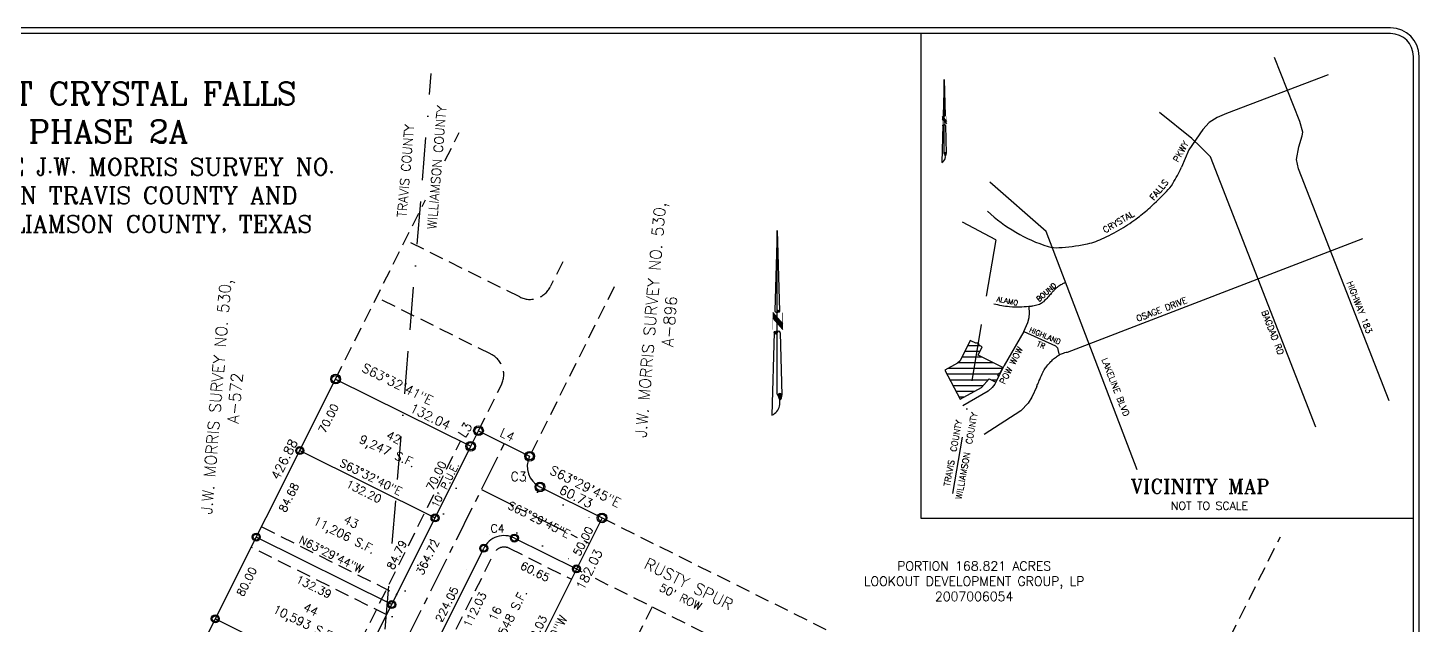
# Model space of a CAD drawing. Extents: x 3071371 to 3075496, y 10166393 to 10168831.
# Drawn here: x 3071980 to 3073197, y 10168225 to 10168748 of the extents above; entities that cross this region are included whole.
import ezdxf
from ezdxf.enums import TextEntityAlignment as Align

# ---------------------------------------------------------------- set-up
doc = ezdxf.new("R2010")
doc.units = 0
doc.header["$LTSCALE"] = 100
doc.header["$MEASUREMENT"] = 0
for name, pattern in [('BORDER', [1.75, 0.5, -0.25, 0.5, -0.25, 0, -0.25]), ('CENTER', [2, 1.25, -0.25, 0.25, -0.25]), ('DOT', [0.25, 0, -0.25]), ('EASE', [0.1875, 0.125, -0.0625])]:
    doc.linetypes.add(name, pattern=pattern)
doc.layers.get('0').update_dxf_attribs({"linetype": 'CONTINUOUS'})
doc.layers.get('DEFPOINTS').update_dxf_attribs({"linetype": 'CONTINUOUS'})
for name, color, linetype in [('ADJOINER', 3, 'EASE'), ('BANDD', 3, 'CONTINUOUS'), ('COUNTYLINE', 10, 'BORDER'), ('EASE', 3, 'EASE'), ('H-1-2-Prop-CL', 32, 'CENTER'), ('LBLS', 3, 'CONTINUOUS'), ('LN', 5, 'CONTINUOUS'), ('LOTLBLS', 3, 'CONTINUOUS'), ('LOTLINES', 6, 'CONTINUOUS'), ('NORTH', 7, 'CONTINUOUS'), ('PARCELLBLS', 3, 'CONTINUOUS'), ('PARCELS', 3, 'CONTINUOUS'), ('PINS', 3, 'CONTINUOUS'), ('SIDEWALK', 3, 'DOT'), ('STREET', 1, 'CONTINUOUS'), ('STREETNAME', 3, 'CONTINUOUS')]:
    doc.layers.add(name, color=color, linetype=linetype)
doc.layers.get('0').freeze()
doc.styles.add('L80', font='simplex.shx', dxfattribs={"height": 7})
doc.styles.add('ROMANC', font='ROMANC.SHX', dxfattribs={"height": 7.5})
doc.styles.add('ROMAND', font='ROMAND.SHX', dxfattribs={"height": 8})
doc.styles.add('ROMANT', font='ROMANT.shx', dxfattribs={"oblique": 25, "height": 15})
doc.dimstyles.get("Standard").update_dxf_attribs({"dimtxt": 0.18, "dimasz": 0.18, "dimexe": 0.18, "dimexo": 0.0625, "dimgap": 0.09, "dimtad": 0, "dimtih": 1, "dimtoh": 1, "dimdec": 4, "dimzin": 0, "dimdsep": 46, "dimtxsty": 'Standard', "dimcen": 0.09, "dimadec": 0, "dimazin": 0, "dimtfac": 1, "dimtdec": 4, "dimtofl": 0, "dimtmove": 0, "dimatfit": 3, "dimfxl": 0, "dimtolj": 1, "dimtzin": 0, "dimarcsym": 0})

# ---------------------------------------------------------------- blocks, each defined once
blk = doc.blocks.new('B-18X24')
at = {"color": 3}
for p, q in [((20, -1555), (20, -20)), ((-2195.3, -1575), (0, -1575))]:
    blk.add_line(p, q, dxfattribs=at)
at = {"color": 1}
for p, q in [((25, -1555), (25, -20)), ((-2195.3, -1580), (0, -1580))]:
    blk.add_line(p, q, dxfattribs=at)
blk.add_arc((0, -1555), 25, 270, 0, dxfattribs=at)
at = {"color": 3}
blk.add_arc((0, -1555), 20, 270, 0, dxfattribs=at)
blk = doc.blocks.new('*D12')
at = {"color": 0, "linetype": 'ByBlock'}
for p, q in [((3072207.8, 10168290.6), (3072206, 10168287)), ((3072202.5, 10168279.9), (3072197.9, 10168270.8))]:
    blk.add_line(p, q, dxfattribs=at)
for points in [[(3072204.8, 10168287.6), (3072207.2, 10168286.4), (3072202.5, 10168279.9)], [(3072206.6, 10168291.2), (3072209, 10168290), (3072211.4, 10168297.8)]]:
    blk.add_solid(points, dxfattribs=at)
at = {"layer": 'DEFPOINTS', "color": 0, "linetype": 'ByBlock'}
for p in [(3072208.3, 10168299.3), (3072211.4, 10168297.8), (3072199.3, 10168281.4)]:
    blk.add_point(p, dxfattribs=at)
at = {"color": 0, "linetype": 'ByBlock', "insert": (3072194, 10168262.9), "char_height": 7, "attachment_point": 5, "rotation": 63.4823, "style": 'L80'}
blk.add_mtext("\\A1;20'\\PD.E.", dxfattribs=at)
blk = doc.blocks.new('LOTA')
blk.add_attdef('LOTDES', text='', height=0.0833).set_placement((0, 0), align=Align.CENTER)
at = {"flags": 1}
for tag in ['LOTAINF', 'LOTAAC', 'LOTASF']:
    blk.add_attdef(tag, text='', height=0.000000105, dxfattribs=at).set_placement((-0.038, 0), align=Align.CENTER)
blk = doc.blocks.new('IP')
for radius in [0.05, 0.0375]:
    blk.add_circle((0, 0), radius)
blk = doc.blocks.new('*X2')
at = {"color": 0}
for p, q in [((179.4, 18.8), (186.6, 18.8)), ((179.5, 18.6), (186.7, 18.6)), ((179.6, 18.5), (186.8, 18.5)), ((179.7, 18.4), (186.8, 18.4)), ((179.7, 18.2), (186.9, 18.2)), ((179.8, 18.1), (186.9, 18.1)), ((179.9, 18), (187, 18)), ((180, 17.9), (187, 17.9)), ((180.1, 17.8), (187.1, 17.8)), ((180.2, 17.6), (187.1, 17.6)), ((180.3, 17.5), (187.1, 17.5)), ((180.3, 17.4), (187.1, 17.4)), ((180.4, 17.2), (187.1, 17.2)), ((180.5, 17.1), (187.2, 17.1)), ((180.6, 17), (187.2, 17)), ((180.7, 16.9), (187.2, 16.9)), ((180.7, 16.8), (187.3, 16.8)), ((180.8, 16.6), (187.3, 16.6)), ((180.9, 16.5), (187.3, 16.5)), ((181, 16.4), (187.3, 16.4)), ((181, 16.2), (187.3, 16.2)), ((181.1, 16.1), (187.4, 16.1)), ((181.2, 16), (187.4, 16)), ((181.2, 15.9), (187.4, 15.9)), ((181.3, 18.9), (186.6, 18.9)), ((181.3, 15.8), (187.4, 15.8)), ((181.4, 19), (186.5, 19)), ((181.4, 15.6), (187.4, 15.6)), ((181.4, 15.5), (187.4, 15.5)), ((181.5, 19.1), (186.4, 19.1)), ((181.5, 15.4), (187.4, 15.4)), ((181.6, 19.2), (186.2, 19.2)), ((181.6, 15.2), (187.4, 15.2)), ((181.6, 15.1), (187.4, 15.1)), ((181.7, 19.4), (186.1, 19.4)), ((181.7, 15), (187.4, 15)), ((181.8, 14.9), (187.4, 14.9)), ((181.8, 14.8), (187.3, 14.8)), ((181.9, 19.5), (186, 19.5)), ((181.9, 14.6), (187.3, 14.6)), ((181.9, 14.5), (187.3, 14.5)), ((182, 19.6), (185.8, 19.6)), ((182, 14.4), (187.3, 14.4)), ((182.1, 14.2), (187.3, 14.2)), ((182.1, 14.1), (187.2, 14.1)), ((182.2, 19.8), (185.6, 19.8)), ((182.2, 14), (187.2, 14)), ((182.2, 13.9), (187.2, 13.9)), ((182.3, 13.8), (187.1, 13.8)), ((182.3, 13.6), (187.1, 13.6)), ((182.4, 19.9), (185.4, 19.9)), ((182.4, 13.5), (187.1, 13.5)), ((182.4, 13.4), (187, 13.4)), ((182.5, 13.2), (187, 13.2)), ((182.5, 13.1), (186.9, 13.1)), ((182.6, 13), (186.9, 13)), ((182.6, 12.9), (186.8, 12.9)), ((182.7, 20), (185.1, 20)), ((182.7, 12.8), (186.8, 12.8)), ((182.7, 12.6), (186.7, 12.6)), ((182.8, 12.5), (186.6, 12.5)), ((182.8, 12.4), (186.6, 12.4)), ((182.8, 12.2), (186.5, 12.2)), ((182.9, 12.1), (186.4, 12.1)), ((182.9, 12), (186.3, 12)), ((183, 11.9), (186.2, 11.9)), ((183, 11.8), (186.1, 11.8)), ((183, 11.6), (186, 11.6)), ((183.1, 20.1), (184.8, 20.1)), ((183.1, 11.5), (185.9, 11.5)), ((183.1, 11.4), (185.8, 11.4)), ((183.2, 11.2), (185.7, 11.2)), ((183.2, 11.1), (185.6, 11.1)), ((183.2, 11), (185.5, 11)), ((183.3, 10.9), (185.3, 10.9)), ((183.3, 10.8), (185.2, 10.8)), ((183.3, 10.6), (185, 10.6)), ((183.4, 10.5), (184.9, 10.5)), ((183.4, 10.4), (184.7, 10.4)), ((183.4, 10.2), (184.5, 10.2)), ((183.5, 10.1), (184.3, 10.1)), ((183.5, 10), (184.1, 10)), ((183.5, 9.9), (183.8, 9.9)), ((183.5, 9.8), (183.5, 9.8))]:
    blk.add_line(p, q, dxfattribs=at)
blk = doc.blocks.new('NRTH')
at = {"layer": 'NORTH'}
for p, q in [((223, 292), (219.2, 156.9)), ((223, 16.5), (223, 292)), ((223, 292), (226.9, 156.6)), ((215.8, 154.1), (232.5, 135.2)), ((215.8, 144.4), (232.5, 125.5)), ((218.2, 120.6), (214.3, -18.6)), ((227.9, 120), (230.9, 14.8))]:
    blk.add_line(p, q, dxfattribs=at)
at = {"layer": 'NORTH', "const_width": 1}
for points in [[(215.8, 125.5), (215.8, 154.1)], [(232.5, 154.1), (232.5, 125.5)]]:
    blk.add_lwpolyline(points, dxfattribs=at)
at = {"layer": 'NORTH'}
for points, const_width in [([(224, 156.3, 1), (225.9, 156.3, 1)], 1.91), ([(219.4, 120.3, 1), (221.8, 120.3, 1)], 2.42)]:
    blk.add_lwpolyline(points, format="xyb", close=True, dxfattribs=dict(at, const_width=const_width))
for centre, radius in [((224.9, 156.3), 1.97), ((220.6, 120.3), 2.44)]:
    blk.add_circle(centre, radius, dxfattribs=at)
for centre, radius, start, end in [((221.1, 156.6), 1.94, 170.0318, 5.3839), ((225.5, 120.1), 2.43, 358.7388, 174.6531), ((204.8, 2.4), 23, 294.353, 37.5111), ((227.6, 14.6), 3.23, 3.1132, 185.7349), ((225, 13.1), 6.16, 292.0654, 16.2402)]:
    blk.add_arc(centre, radius, start, end, dxfattribs=at)
for points in [[(215.8, 144.4), (232.5, 125.5), (215.8, 154.1), (232.5, 135.2)], [(219.2, 122.3), (221.5, 118), (222.8, 121.4), (218.7, 118.8)]]:
    blk.add_solid(points, dxfattribs=at)
blk.add_blockref('*X2', (43.7, -2.4), dxfattribs=at)
blk = doc.blocks.new('NO')
at = {"xscale": 4, "yscale": 4, "zscale": 4}
blk.add_blockref('NRTH', (-892.2, -65.8), dxfattribs=at)

msp = doc.modelspace()

# ---------------------------------------------------------------- hatches: boundary and pattern name
at = {"layer": 'LBLS'}
h = msp.add_hatch(dxfattribs=at)
h.set_pattern_fill('_U', color=256, scale=5, style=0)
h.set_pattern_definition([(0, (0, 0), (0, 5), [])])
edge = h.paths.add_edge_path()
edge.add_line((3072832.72, 10168450.68), (3072811.06, 10168461.48))
edge.add_line((3072811.06, 10168461.48), (3072814.72, 10168468.8))
edge.add_line((3072814.72, 10168468.8), (3072812.28, 10168470.02))
edge.add_arc((3072812.68, 10168470.83), 0.9, 153.4957, 243.4957, ccw=False)
edge.add_line((3072811.88, 10168471.23), (3072809.86, 10168472.23))
edge.add_line((3072809.86, 10168472.23), (3072809.56, 10168471.62))
edge.add_line((3072809.56, 10168471.62), (3072804.24, 10168474.27))
edge.add_line((3072804.24, 10168474.27), (3072795.27, 10168456.38))
edge.add_line((3072795.27, 10168456.38), (3072793, 10168454.58))
edge.add_line((3072793, 10168454.58), (3072781.98, 10168448.47))
edge.add_line((3072781.98, 10168448.47), (3072795.32, 10168422.88))
edge.add_line((3072795.32, 10168422.88), (3072813.94, 10168433.12))
edge.add_line((3072813.94, 10168433.12), (3072820.77, 10168440.9))
edge.add_line((3072820.77, 10168440.9), (3072826.7, 10168437.95))
edge.add_line((3072826.7, 10168437.95), (3072828.92, 10168442.39))
edge.add_arc((3072828.12, 10168442.78), 0.888, 334.27927, 422.87097)
edge.add_line((3072828.53, 10168443.57), (3072828.23, 10168443.71))
edge.add_line((3072828.23, 10168443.71), (3072829.24, 10168445.73))
edge.add_arc((3072829.64, 10168446.53), 0.9, 243.40317, 333.40317)
edge.add_line((3072830.45, 10168446.13), (3072832.72, 10168450.68))

# ---------------------------------------------------------------- linework, layer by layer
at = {"layer": 'ADJOINER'}
for p, q in [((3072344.79, 10168631.36), (3072357.32, 10168656.36)), ((3072249.09, 10168440.57), (3072327.79, 10168597.47)), ((3072410.11, 10168512.37), (3072309.9, 10168562.22)), ((3072447.85, 10168543.27), (3072436.92, 10168521.35)), ((3072492.71, 10168521.19), (3072418.84, 10168373.04)), ((3072385.09, 10168462.27), (3072284.96, 10168512.08)), ((3072374.09, 10168395.36), (3072394.08, 10168435.44)), ((3072482.16, 10168319.12), (3072945.72, 10168087.95)), ((3072972.53, 10168096.89), (3073075.5, 10168302.55)), ((3072459.77, 10168274.41), (3072464.57, 10168272.02)), ((3072476.15, 10168266.24), (3072923.28, 10168043.27)), ((3072525.99, 10168241.38), (3072466.88, 10168123.33))]:
    msp.add_line(p, q, dxfattribs=at)
for centre, start, end in [((3072419.02, 10168530.27), 243.55361, 333.4957), ((3072376.18, 10168444.36), 333.49574, 63.55361)]:
    msp.add_arc(centre, 20, start, end, dxfattribs=at)
at = {"layer": 'COUNTYLINE', "ltscale": 0.75}
msp.add_line((3072179.2, 10166856.84), (3072332.8, 10168707.8), dxfattribs=at)
at = {"layer": 'COUNTYLINE'}
for q in [(3072797.46, 10168577.97), (3072787.31, 10168332.9)]:
    msp.add_line((3072826.52, 10168562.37), q, dxfattribs=at)
at = {"layer": 'EASE'}
for p, q in [((3072195.59, 10168059.81), (3072358.35, 10168386.21)), ((3072184.47, 10168311.21), (3072302.91, 10168252.11)), ((3072293.98, 10168234.22), (3072175.5, 10168293.34))]:
    msp.add_line(p, q, dxfattribs=at)
msp.add_lwpolyline([(3072809.14, 10167815.25), (3072292.11, 10168074.13, -0.4137406), (3072287.63, 10168087.53), (3072387.62, 10168288.04, -0.4142136), (3072401.03, 10168292.53), (3072455.31, 10168265.46)], format="xyb", dxfattribs=at)
for centre, radius, start, end in [((3071806.31, 10168253.94), 435, 333.4957, 333.4957), ((3072047.66, 10168049.99), 535, 298.80336, 298.80336)]:
    msp.add_arc(centre, radius, start, end, dxfattribs=at)
at = {"layer": 'H-1-2-Prop-CL', "ltscale": 0.25, "flags": 128}
msp.add_lwpolyline([(3071912.22, 10167796.03, 0.2239287), (3072227.09, 10168044.15), (3072396.72, 10168384.12)], format="xyb", dxfattribs=at)
at = {"layer": 'H-1-2-Prop-CL', "ltscale": 0.25}
msp.add_lwpolyline([(3072376.63, 10168343.85), (3072471.2, 10168296.66)], dxfattribs=at)
at = {"layer": 'LBLS', "color": 1}
for p, q in [((3072761.02, 10168742.86), (3072761.02, 10168318.98)), ((3072761.02, 10168318.98), (3073191.86, 10168318.98))]:
    msp.add_line(p, q, dxfattribs=at)
at = {"layer": 'LBLS'}
for p, q in [((3073117.2, 10168706.76), (3073028.46, 10168672.84)), ((3073013.18, 10168665.02), (3073007.58, 10168659.05)), ((3073020.26, 10168669.49), (3073013.18, 10168665.02)), ((3073028.46, 10168672.84), (3073020.26, 10168669.49)), ((3073007.58, 10168659.05), (3072995.28, 10168641.16)), ((3072995.28, 10168641.16), (3072988.94, 10168625.88)), ((3072870.6, 10168569.71), (3072821.45, 10168612.73)), ((3072950.17, 10168361.22), (3072870.6, 10168569.71)), ((3072889.21, 10168464.21), (3073147.59, 10168563.54)), ((3072854.47, 10168489.91), (3072855.68, 10168494.53)), ((3072855.68, 10168494.53), (3072856.08, 10168498.34)), ((3072856.08, 10168498.34), (3072855.75, 10168503.79)), ((3072851.2, 10168482.08), (3072833.89, 10168452.4)), ((3072851.2, 10168482.08), (3072854.47, 10168489.91)), ((3072851.2, 10168482.08), (3072878.88, 10168469.67)), ((3072878.88, 10168469.67), (3072879.78, 10168468.82)), ((3072879.78, 10168468.82), (3072880.41, 10168467.78)), ((3072880.41, 10168467.78), (3072880.72, 10168466.43)), ((3072880.72, 10168466.43), (3072881.87, 10168461.54)), ((3072833.89, 10168452.4), (3072825.6, 10168436.07))]:
    msp.add_line(p, q, dxfattribs=at)
for points in [[(3073091.46, 10168624.38), (3073089.61, 10168632.59), (3073091.48, 10168643.77), (3073094.46, 10168653.46), (3073095.2, 10168656.44), (3073092.59, 10168665.76), (3073070.22, 10168722.04)], [(3073106.51, 10168398.46), (3073014.22, 10168635.01), (3073005.62, 10168643.6), (3072998.1, 10168651.12), (3072969.63, 10168673.67)], [(3073170.58, 10168421.61), (3073091.46, 10168624.38)], [(3072825.6, 10168436.07), (3072823.48, 10168433.16), (3072819.87, 10168429.98), (3072797.61, 10168417.12)], [(3072862.4, 10168434.11), (3072858.03, 10168424.78), (3072854.99, 10168419.57), (3072848.49, 10168412.78), (3072816.25, 10168391.98)]]:
    msp.add_lwpolyline(points, dxfattribs=at)
for points in [[(3072819.2, 10168587.45, 0.1082481), (3072872.3, 10168556.45, 0.0749976), (3072881.74, 10168555.54, 0.0366974), (3072905.04, 10168558.52, 0.0580102), (3072919.2, 10168563.15, 0.0256713), (3072936.23, 10168572.09, 0.0281271), (3072950.81, 10168581.87, 0.0223026), (3072961.45, 10168590.68, 0.0152602), (3072975.98, 10168604.69, 0.0561904), (3072981.33, 10168611.57, 0.0301233), (3072988.94, 10168625.88)], [(3072887.66, 10168525, 0.0165649), (3072885.4, 10168524.06, 0.0296326), (3072884.18, 10168523.42, 0.0076745), (3072880.81, 10168521.3, 0.038059), (3072880.17, 10168520.81, 0.0142099), (3072878.97, 10168519.69, 0.0080341), (3072876.95, 10168517.6, 0.0109227), (3072875.06, 10168515.49, -0.0069986), (3072872.14, 10168512.18, -0.0242469), (3072868.17, 10168508.22, -0.0442176), (3072865.71, 10168506.37, -0.0684429), (3072863.63, 10168505.43, -0.031917), (3072858.89, 10168504.36, -0.0188017), (3072857.38, 10168504.18, -0.0034922), (3072849.25, 10168503.56, -0.0440567), (3072838.56, 10168503.76, -0.0340839), (3072824.96, 10168506.16)], [(3072862.4, 10168434.11, -0.0017014), (3072864.07, 10168438.07, -0.0030187), (3072865.04, 10168440.29, -0.0006964), (3072867.94, 10168446.86, -0.0064341), (3072868.26, 10168447.56, -0.0426369), (3072868.88, 10168448.61, -0.0126031), (3072871.33, 10168451.91, -0.0241607), (3072874.71, 10168455.82, -0.0282764), (3072877.93, 10168458.84, -0.0239485), (3072878.8, 10168459.49, -0.0070213), (3072881.87, 10168461.54, -0.0559505), (3072884.77, 10168462.97, -0.0391133), (3072889.21, 10168464.21)]]:
    msp.add_lwpolyline(points, format="xyb", dxfattribs=at)
at = {"layer": 'LN'}
for p, q in [((3072057.86, 10168058.92), (3072249.09, 10168440.57)), ((3072249.09, 10168440.57), (3072367.3, 10168381.74)), ((3072367.3, 10168381.74), (3072374.09, 10168395.36)), ((3072374.09, 10168395.36), (3072418.84, 10168373.04)), ((3072427.81, 10168346.22), (3072482.16, 10168319.12)), ((3072482.16, 10168319.12), (3072400.66, 10168156.35))]:
    msp.add_line(p, q, dxfattribs=at)
msp.add_lwpolyline([(3072832.72, 10168450.68), (3072811.06, 10168461.48), (3072814.72, 10168468.8), (3072812.28, 10168470.02, -0.4142136), (3072811.88, 10168471.23), (3072809.86, 10168472.23), (3072809.56, 10168471.62), (3072804.24, 10168474.27), (3072795.27, 10168456.38), (3072793, 10168454.58), (3072781.98, 10168448.47), (3072795.32, 10168422.88), (3072813.94, 10168433.12), (3072820.77, 10168440.9), (3072826.7, 10168437.95), (3072828.92, 10168442.39, 0.4070326), (3072828.53, 10168443.57), (3072828.23, 10168443.71), (3072829.24, 10168445.73, 0.4142136), (3072830.45, 10168446.13)], format="xyb", close=True, dxfattribs=at)
msp.add_arc((3072436.73, 10168364.12), 20, 153.4957, 243.4957, dxfattribs=at)
at = {"layer": 'LOTLINES'}
for p, q in [((3072217.71, 10168377.99), (3072336.06, 10168319.1)), ((3072298.23, 10168243.22), (3072179.75, 10168302.3)), ((3072262.53, 10168171.63), (3072143.88, 10168230.8))]:
    msp.add_line(p, q, dxfattribs=at)
at = {"layer": 'SIDEWALK', "color": 1}
for p, q in [((3072425.58, 10168341.75), (3072479.92, 10168314.64)), ((3072407.73, 10168305.95), (3072462, 10168278.88)), ((3072274.21, 10168094.23), (3072374.2, 10168294.73))]:
    msp.add_line(p, q, dxfattribs=at)
msp.add_lwpolyline([(3072012.12, 10167853.76, 0.1596309), (3072209.01, 10168053.12), (3072371.78, 10168379.51)], format="xyb", dxfattribs=at)
for centre, start, end in [((3072436.73, 10168364.12), 153.4957, 243.4957), ((3072396.57, 10168283.58), 63.4957, 153.4957)]:
    msp.add_arc(centre, 25, start, end, dxfattribs=at)
at = {"layer": 'STREET'}
for p, q in [((3072405.49, 10168301.47), (3072459.77, 10168274.41)), ((3072278.68, 10168092), (3072378.67, 10168292.5))]:
    msp.add_line(p, q, dxfattribs=at)
msp.add_lwpolyline([(3072009.83, 10167858.21, 0.1596309), (3072204.54, 10168055.35), (3072367.3, 10168381.74)], format="xyb", dxfattribs=at)
msp.add_arc((3072396.57, 10168283.58), 20, 63.4957, 153.4957, dxfattribs=at)

# ---------------------------------------------------------------- block references
at = {"layer": 'LBLS', "rotation": 90}
msp.add_blockref('B-18X24', (3071616.86, 10168722.86), dxfattribs=at)
at = {"layer": 'PARCELLBLS'}
ref = msp.add_blockref('LOTA', (3072298.5, 10168386.04), dxfattribs=dict(at, xscale=90.0360144057623, yscale=90.0360144057623, zscale=90.0360144057623, rotation=335.1807645745379))
ref.add_attrib('LOTDES', '42', dxfattribs={"height": 7.5, "rotation": 335.18076, "style": 'ROMANC'}).set_placement((3072298.5, 10168386.04), align=Align.CENTER)
ref = msp.add_blockref('LOTA', (3072261.02, 10168312.44), dxfattribs=dict(at, xscale=90.0360144057623, yscale=90.0360144057623, zscale=90.0360144057623, rotation=332.9798653445765))
ref.add_attrib('LOTDES', '43', dxfattribs={"height": 7.5, "rotation": 332.97987, "style": 'ROMANC'}).set_placement((3072261.02, 10168312.44), align=Align.CENTER)
ref = msp.add_blockref('LOTA', (3072225.83, 10168235.5), dxfattribs=dict(at, xscale=90.0360144057623, yscale=90.0360144057623, zscale=90.0360144057623, rotation=333.9150712177236))
ref.add_attrib('LOTDES', '44', dxfattribs={"height": 7.5, "rotation": 333.91507, "style": 'ROMANC'}).set_placement((3072225.83, 10168235.5), align=Align.CENTER)
at = {"layer": 'PARCELS'}
ref = msp.add_blockref('LOTA', (3072391.98, 10168233.55), dxfattribs=dict(at, xscale=90.0360144057623, yscale=90.0360144057623, zscale=90.0360144057623, rotation=63.23999999999999))
ref.add_attrib('LOTDES', '16', dxfattribs={"layer": 'LOTLBLS', "height": 7.5, "rotation": 63.24, "style": 'ROMANC'}).set_placement((3072391.98, 10168233.55), align=Align.CENTER)
at = {"layer": 'PINS'}
for p, xscale, yscale, zscale in [((3072249.09, 10168440.57), 85, 85, 85), ((3072374.09, 10168395.36), 85, 85, 85), ((3072367.3, 10168381.74), 85, 85, 85), ((3072217.71, 10168377.99), 70, 70, 70), ((3072418.84, 10168373.04), 85, 85, 85), ((3072427.81, 10168346.22), 85, 85, 85), ((3072336.06, 10168319.1), 70, 70, 70), ((3072482.16, 10168319.12), 85, 85, 85), ((3072179.75, 10168302.3), 70, 70, 70), ((3072405.49, 10168301.47), 70, 70, 70), ((3072378.67, 10168292.5), 70, 70, 70), ((3072459.77, 10168274.41), 70, 70, 70), ((3072298.23, 10168243.22), 70, 70, 70), ((3072143.88, 10168230.8), 70, 70, 70)]:
    msp.add_blockref('IP', p, dxfattribs=dict(at, xscale=xscale, yscale=yscale, zscale=zscale))
at = {"layer": 'STREETNAME'}
for p, xscale, yscale, zscale in [((3072781.31, 10168638.26), 0.0585, 0.0585, 0.0585), ((3072635.33, 10168427.21), 0.13, 0.13, 0.13)]:
    msp.add_blockref('NO', p, dxfattribs=dict(at, xscale=xscale, yscale=yscale, zscale=zscale))

# ---------------------------------------------------------------- texts
at = {"layer": 'ADJOINER', "width": 416.3, "attachment_point": 2, "style": 'L80'}
for s, insert, char_height in [('NOT TO SCALE', (3073013.5, 10168333.24), 7), ('PORTION 168.821 ACRES\\PLOOKOUT DEVELOPMENT GROUP, LP\\P2007006054', (3072807.61, 10168281.04), 8)]:
    msp.add_mtext(s, dxfattribs=dict(at, insert=insert, char_height=char_height))
at = {"layer": 'BANDD'}
for s, insert, char_height, attachment_point, rotation, style in [('WILLIAMSON COUNTY', (3072337.08, 10168571.22), 8, 7, 85.25628, 'ROMAND'), ('TRAVIS COUNTY', (3072310.92, 10168581.69), 8, 7, 85.25628, 'ROMAND'), ('J.W. MORRIS SURVEY NO. 530, \\PA-896', (3072519.5, 10168492.74), 10, 2, 85.25639, 'L80'), ('J.W. MORRIS SURVEY NO. 530, \\PA-572', (3072139.53, 10168425.61), 10, 2, 85.25639, 'L80'), ('S63°32\'41"E', (3072271.25, 10168447.7), 8, 7, 333.54467, 'ROMAND'), ('132.04', (3072313.34, 10168412.49), 8, 7, 333.54467, 'ROMAND'), ('426.88', (3072200.69, 10168372.17), 8, 2, 63.38561, 'ROMAND'), ('S63°29\'45"E', (3072435.55, 10168358.1), 8, 7, 333.4957, 'ROMAND'), ('60.73', (3072443.87, 10168341.09), 8, 7, 333.4957, 'ROMAND'), ('182.03', (3072466.12, 10168255.27), 8, 7, 63.40316, 'ROMAND'), ('S26°35\'49"W', (3072421.26, 10168169.31), 8, 7, 63.40316, 'ROMAND')]:
    msp.add_mtext(s, dxfattribs=dict(at, insert=insert, char_height=char_height, attachment_point=attachment_point, rotation=rotation, style=style))
at = {"layer": 'LBLS', "color": 1, "insert": (3071962.46, 10168725.46), "char_height": 15, "width": 625, "attachment_point": 2, "style": 'ROMANC'}
msp.add_mtext('\\P\\H20;THE HIGHLANDS AT CRYSTAL FALLS \\PSECTION 1  PHASE 2A\\P\\H15;14.4862 ACRES OUT OF THE J.W. MORRIS SURVEY NO. 530, ABSTRACT NO 572 IN TRAVIS COUNTY AND ABSTRACT NO 896 IN WILLIAMSON COUNTY, TEXAS', dxfattribs=at)
at = {"layer": 'LOTLBLS'}
for s, insert, char_height, attachment_point, rotation, style in [('PKWY', (3072990.74, 10168638.34), 5.4, 8, 61.12411, 'L80'), ('FALLS', (3072971.41, 10168604.45), 5.4, 8, 50.98946, 'L80'), ('CRYSTAL', (3072935.22, 10168575.77), 5.4, 8, 30.28585, 'L80'), ('BOUND', (3072872.24, 10168514.89), 4.5, 8, 41.84156, 'L80'), ('HIGHWAY 183', (3073142.19, 10168502.37), 5.4, 8, 291.31475, 'L80'), ('ALAMO', (3072836.21, 10168506.68), 4.5, 8, 348.7635, 'L80'), ('OSAGE DRIVE', (3072972.57, 10168499.05), 5.4, 8, 21.02864, 'L80'), (' BAGDAD RD', (3073065.63, 10168482.08), 5.4, 8, 291.31475, 'L80'), ('HIGHLAND', (3072868.72, 10168476.34), 4.5, 8, 337.34308, 'L80'), ('POW WOW', (3072842.39, 10168451.17), 5.4, 8, 62.7204, 'L80'), ('TR', (3072865.3, 10168468.31), 4.5, 8, 337.34308, 'L80'), ('LAKELINE BLVD', (3072928.82, 10168432.58), 5.4, 8, 291.31475, 'L80'), ('70.00', (3072246.04, 10168404.54), 7, 8, 63.36405, 'L80'), ('WILLIAMSON  COUNTY', (3072803.59, 10168372.92), 5.4, 8, 79.47756, 'L80'), ('L3', (3072365.78, 10168394.09), 8, 8, 58.12133, 'ROMAND'), ('L4', (3072397.72, 10168388.13), 8, 8, 334.55952, 'ROMAND'), ('TRAVIS  COUNTY', (3072791.68, 10168375.21), 5.4, 8, 79.47756, 'L80'), ('S63°32\'40"E', (3072278.45, 10168351.68), 7, 8, 333.54453, 'L80'), ('70.00', (3072340.34, 10168354.48), 7, 8, 63.49574, 'L80'), ("10' P.U.E.", (3072347.83, 10168346.45), 6.3, 8, 63.49574, 'L80'), ('84.68', (3072211.37, 10168335.41), 7, 8, 63.36405, 'L80'), ('132.20', (3072275.33, 10168345.41), 7, 2, 333.54453, 'L80'), ('S63°29\'45"E', (3072399.03, 10168327.61), 7, 7, 333.4957, 'L80'), ('50.00', (3072462.69, 10168285.09), 7, 7, 63.40316, 'L80'), ('N63°29\'44"W', (3072243.74, 10168283.99), 7, 8, 333.49559, 'L80'), ('84.79', (3072305.81, 10168285.22), 7, 8, 63.49574, 'L80'), ('364.72', (3072325.41, 10168268.42), 7, 7, 63.49574, 'L80'), ('80.00', (3072174.46, 10168261.81), 7, 8, 63.36405, 'L80'), ('60.65', (3072410.01, 10168274.96), 7, 7, 333.4957, 'L80'), ('132.39', (3072231.67, 10168261.97), 7, 2, 333.49559, 'L80'), ('224.05', (3072342.21, 10168227.23), 7, 7, 63.4957, 'L80'), ('112.03', (3072374.11, 10168237.27), 7, 8, 63.4957, 'L80'), ('132.03', (3072427.09, 10168216.95), 7, 8, 63.40316, 'L80')]:
    msp.add_mtext(s, dxfattribs=dict(at, insert=insert, char_height=char_height, attachment_point=attachment_point, rotation=rotation, style=style))
at = {"layer": 'LOTLBLS', "attachment_point": 8}
for s, insert, char_height, style in [('C3', (3072409.15, 10168351.31), 8, 'ROMAND'), ('C4', (3072390.76, 10168306.42), 7, 'L80')]:
    msp.add_mtext(s, dxfattribs=dict(at, insert=insert, char_height=char_height, style=style))
at = {"layer": 'PARCELLBLS', "style": 'ROMANC'}
for s, rotation, p in [('9,247 S.F.', 335.18076, (3072292.99, 10168374.13)), ('11,206 S.F.', 332.97987, (3072255.06, 10168300.75)), ('10,593 S.F.', 333.91507, (3072220.06, 10168223.71))]:
    msp.add_text(s, height=7.5, rotation=rotation, dxfattribs=at).set_placement(p, align=Align.CENTER)
at = {"layer": 'PARCELS', "style": 'ROMANC'}
msp.add_text('10,548 S.F.', height=7.5, rotation=63.24, dxfattribs=at).set_placement((3072403.7, 10168227.64), align=Align.CENTER)
at = {"layer": 'STREETNAME', "style": 'ROMANT'}
msp.add_text('VICINITY MAP', height=12.5, dxfattribs=at).set_placement((3073005.26, 10168346.83), align=Align.MIDDLE_CENTER)
at = {"layer": 'STREETNAME'}
for s, height, style, p in [('RUSTY SPUR', 10, 'ROMANT', (3072558, 10168261.27)), ("50' ROW", 7, 'L80', (3072550.92, 10168249.97))]:
    msp.add_text(s, height=height, rotation=333.48221, dxfattribs=dict(at, style=style)).set_placement(p, align=Align.MIDDLE_CENTER)

# ---------------------------------------------------------------- dimensions: what is measured, and where the dimension line sits
at = {"layer": 'LOTLBLS'}
dim = msp.add_linear_dim(base=(3072211.4, 10168297.77), p1=(3072199.33, 10168281.45), p2=(3072208.26, 10168299.34), angle=63.48228, text="20'\\PD.E.", dimstyle='Standard', override={"dimasz": 8, "dimtih": 0, "dimtoh": 0, "dimdec": 1, "dimpost": "'", "dimtxsty": 'L80', "dimcen": 0, "dimse1": 1, "dimse2": 1}, dxfattribs=at)
dim.commit()
dim.dimension.update_dxf_attribs({"geometry": '*D12', "text_midpoint": (3072194.01, 10168262.93), "dimtype": 129})

doc.saveas('drawing.dxf')
